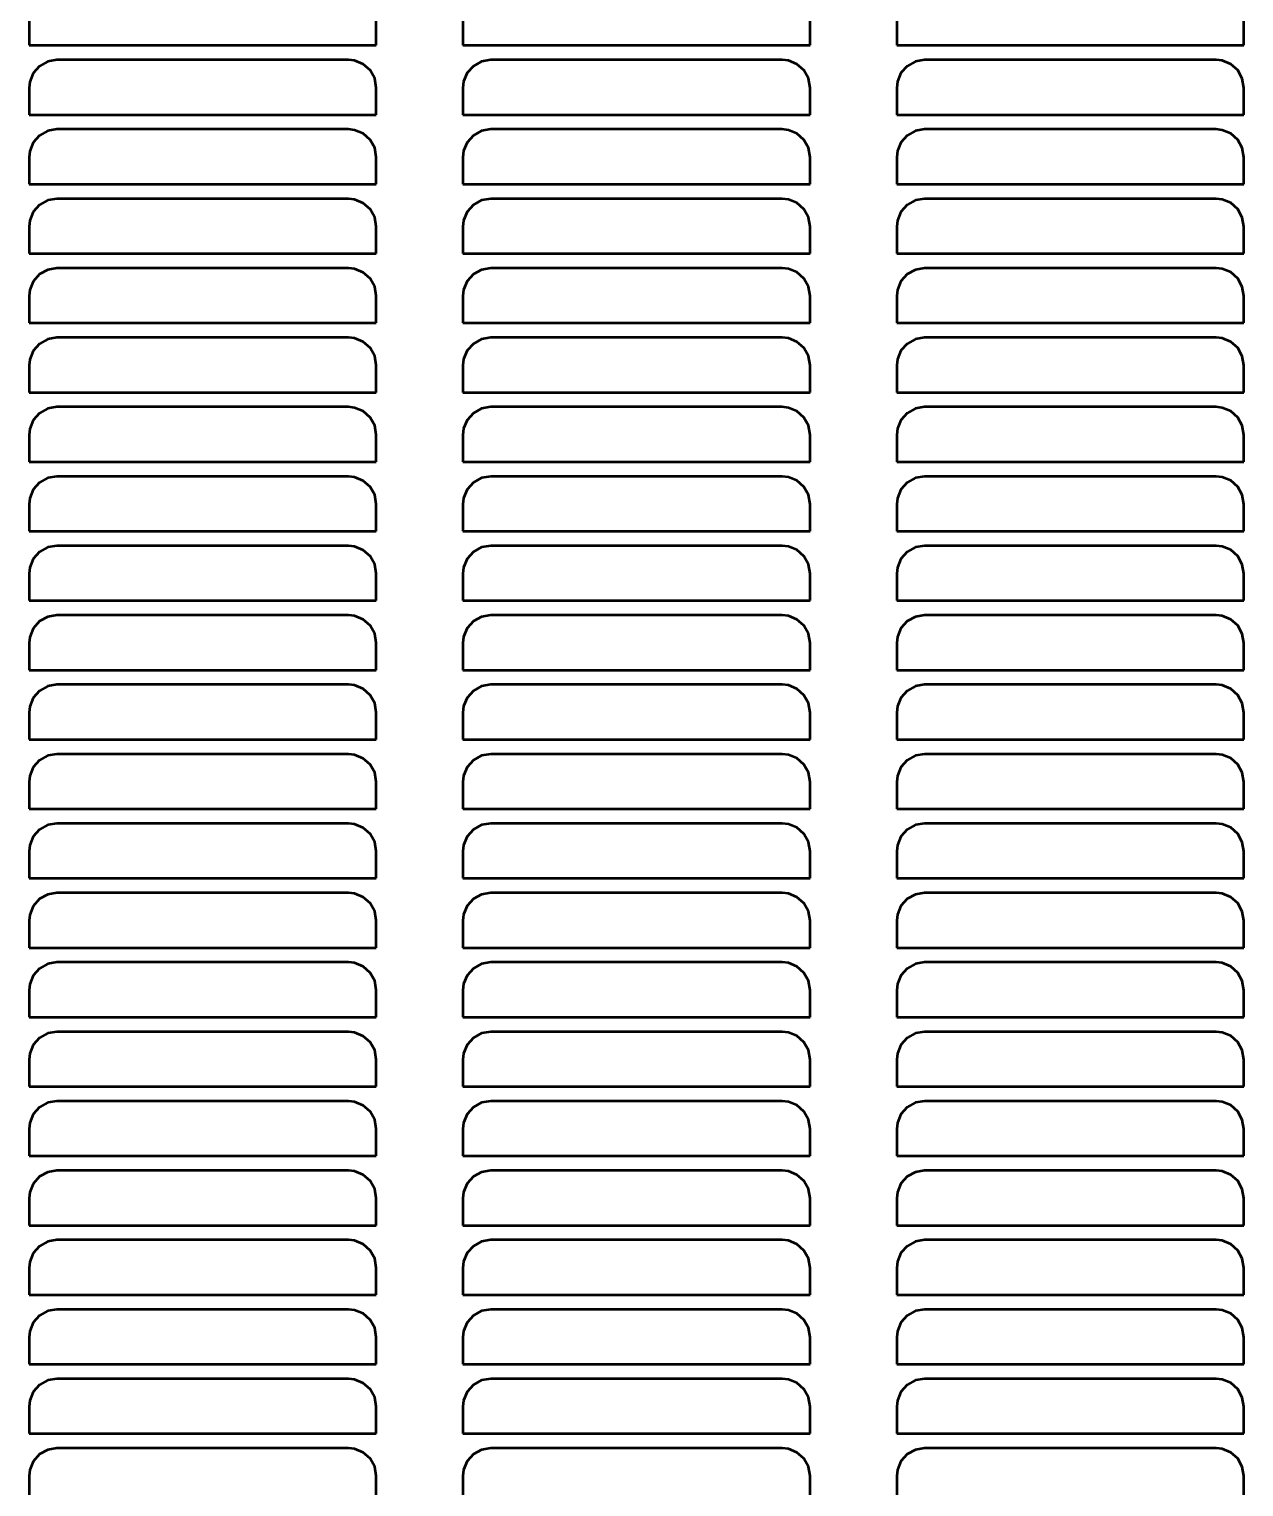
# Model space of a CAD drawing. Header units: inches. Extents: x -0.3 to 35.5, y 0 to 41.5.
# Drawn here: x 7.14 to 15.89, y 10.3 to 20.8 of the extents above; entities that cross this region are included whole.
import ezdxf

# ---------------------------------------------------------------- set-up
doc = ezdxf.new("R2010")
doc.units = ezdxf.units.IN
doc.header["$MEASUREMENT"] = 0
doc.layers.add('AM_0', color=7, linetype='Continuous', lineweight=50)

msp = doc.modelspace()

# ---------------------------------------------------------------- linework, layer by layer
at = {"layer": 'AM_0'}
for p, q in [((7.141, 20.881), (7.141, 20.686)), ((9.641, 20.686), (9.641, 20.881)), ((10.266, 20.881), (10.266, 20.686)), ((12.766, 20.686), (12.766, 20.881)), ((13.391, 20.881), (13.391, 20.686)), ((15.891, 20.686), (15.891, 20.881)), ((7.141, 20.686), (9.641, 20.686)), ((10.266, 20.686), (12.766, 20.686)), ((13.391, 20.686), (15.891, 20.686)), ((9.441, 20.581), (7.341, 20.581)), ((12.566, 20.581), (10.466, 20.581)), ((15.691, 20.581), (13.591, 20.581)), ((7.141, 20.381), (7.141, 20.186)), ((9.641, 20.186), (9.641, 20.381)), ((10.266, 20.381), (10.266, 20.186)), ((12.766, 20.186), (12.766, 20.381)), ((13.391, 20.381), (13.391, 20.186)), ((15.891, 20.186), (15.891, 20.381)), ((7.141, 20.186), (9.641, 20.186)), ((10.266, 20.186), (12.766, 20.186)), ((13.391, 20.186), (15.891, 20.186)), ((9.441, 20.081), (7.341, 20.081)), ((12.566, 20.081), (10.466, 20.081)), ((15.691, 20.081), (13.591, 20.081)), ((7.141, 19.881), (7.141, 19.686)), ((9.641, 19.686), (9.641, 19.881)), ((10.266, 19.881), (10.266, 19.686)), ((12.766, 19.686), (12.766, 19.881)), ((13.391, 19.881), (13.391, 19.686)), ((15.891, 19.686), (15.891, 19.881)), ((7.141, 19.686), (9.641, 19.686)), ((10.266, 19.686), (12.766, 19.686)), ((13.391, 19.686), (15.891, 19.686)), ((9.441, 19.581), (7.341, 19.581)), ((12.566, 19.581), (10.466, 19.581)), ((15.691, 19.581), (13.591, 19.581)), ((7.141, 19.381), (7.141, 19.186)), ((9.641, 19.186), (9.641, 19.381)), ((10.266, 19.381), (10.266, 19.186)), ((12.766, 19.186), (12.766, 19.381)), ((13.391, 19.381), (13.391, 19.186)), ((15.891, 19.186), (15.891, 19.381)), ((7.141, 19.186), (9.641, 19.186)), ((10.266, 19.186), (12.766, 19.186)), ((13.391, 19.186), (15.891, 19.186)), ((9.441, 19.081), (7.341, 19.081)), ((12.566, 19.081), (10.466, 19.081)), ((15.691, 19.081), (13.591, 19.081)), ((7.141, 18.881), (7.141, 18.686)), ((9.641, 18.686), (9.641, 18.881)), ((10.266, 18.881), (10.266, 18.686)), ((12.766, 18.686), (12.766, 18.881)), ((13.391, 18.881), (13.391, 18.686)), ((15.891, 18.686), (15.891, 18.881)), ((7.141, 18.686), (9.641, 18.686)), ((10.266, 18.686), (12.766, 18.686)), ((13.391, 18.686), (15.891, 18.686)), ((9.441, 18.581), (7.341, 18.581)), ((12.566, 18.581), (10.466, 18.581)), ((15.691, 18.581), (13.591, 18.581)), ((7.141, 18.381), (7.141, 18.186)), ((9.641, 18.186), (9.641, 18.381)), ((10.266, 18.381), (10.266, 18.186)), ((12.766, 18.186), (12.766, 18.381)), ((13.391, 18.381), (13.391, 18.186)), ((15.891, 18.186), (15.891, 18.381)), ((7.141, 18.186), (9.641, 18.186)), ((10.266, 18.186), (12.766, 18.186)), ((13.391, 18.186), (15.891, 18.186)), ((9.441, 18.081), (7.341, 18.081)), ((12.566, 18.081), (10.466, 18.081)), ((15.691, 18.081), (13.591, 18.081)), ((7.141, 17.881), (7.141, 17.686)), ((9.641, 17.686), (9.641, 17.881)), ((10.266, 17.881), (10.266, 17.686)), ((12.766, 17.686), (12.766, 17.881)), ((13.391, 17.881), (13.391, 17.686)), ((15.891, 17.686), (15.891, 17.881)), ((7.141, 17.686), (9.641, 17.686)), ((10.266, 17.686), (12.766, 17.686)), ((13.391, 17.686), (15.891, 17.686)), ((9.441, 17.581), (7.341, 17.581)), ((12.566, 17.581), (10.466, 17.581)), ((15.691, 17.581), (13.591, 17.581)), ((7.141, 17.381), (7.141, 17.186)), ((9.641, 17.186), (9.641, 17.381)), ((10.266, 17.381), (10.266, 17.186)), ((12.766, 17.186), (12.766, 17.381)), ((13.391, 17.381), (13.391, 17.186)), ((15.891, 17.186), (15.891, 17.381)), ((7.141, 17.186), (9.641, 17.186)), ((10.266, 17.186), (12.766, 17.186)), ((13.391, 17.186), (15.891, 17.186)), ((9.441, 17.081), (7.341, 17.081)), ((12.566, 17.081), (10.466, 17.081)), ((15.691, 17.081), (13.591, 17.081)), ((7.141, 16.881), (7.141, 16.686)), ((9.641, 16.686), (9.641, 16.881)), ((10.266, 16.881), (10.266, 16.686)), ((12.766, 16.686), (12.766, 16.881)), ((13.391, 16.881), (13.391, 16.686)), ((15.891, 16.686), (15.891, 16.881)), ((7.141, 16.686), (9.641, 16.686)), ((10.266, 16.686), (12.766, 16.686)), ((13.391, 16.686), (15.891, 16.686)), ((9.441, 16.581), (7.341, 16.581)), ((12.566, 16.581), (10.466, 16.581)), ((15.691, 16.581), (13.591, 16.581)), ((7.141, 16.381), (7.141, 16.186)), ((9.641, 16.186), (9.641, 16.381)), ((10.266, 16.381), (10.266, 16.186)), ((12.766, 16.186), (12.766, 16.381)), ((13.391, 16.381), (13.391, 16.186)), ((15.891, 16.186), (15.891, 16.381)), ((7.141, 16.186), (9.641, 16.186)), ((10.266, 16.186), (12.766, 16.186)), ((13.391, 16.186), (15.891, 16.186)), ((9.441, 16.081), (7.341, 16.081)), ((12.566, 16.081), (10.466, 16.081)), ((15.691, 16.081), (13.591, 16.081)), ((7.141, 15.881), (7.141, 15.686)), ((9.641, 15.686), (9.641, 15.881)), ((10.266, 15.881), (10.266, 15.686)), ((12.766, 15.686), (12.766, 15.881)), ((13.391, 15.881), (13.391, 15.686)), ((15.891, 15.686), (15.891, 15.881)), ((7.141, 15.686), (9.641, 15.686)), ((10.266, 15.686), (12.766, 15.686)), ((13.391, 15.686), (15.891, 15.686)), ((9.441, 15.581), (7.341, 15.581)), ((12.566, 15.581), (10.466, 15.581)), ((15.691, 15.581), (13.591, 15.581)), ((7.141, 15.381), (7.141, 15.186)), ((9.641, 15.186), (9.641, 15.381)), ((10.266, 15.381), (10.266, 15.186)), ((12.766, 15.186), (12.766, 15.381)), ((13.391, 15.381), (13.391, 15.186)), ((15.891, 15.186), (15.891, 15.381)), ((7.141, 15.186), (9.641, 15.186)), ((10.266, 15.186), (12.766, 15.186)), ((13.391, 15.186), (15.891, 15.186)), ((9.441, 15.081), (7.341, 15.081)), ((12.566, 15.081), (10.466, 15.081)), ((15.691, 15.081), (13.591, 15.081)), ((7.141, 14.881), (7.141, 14.686)), ((9.641, 14.686), (9.641, 14.881)), ((10.266, 14.881), (10.266, 14.686)), ((12.766, 14.686), (12.766, 14.881)), ((13.391, 14.881), (13.391, 14.686)), ((15.891, 14.686), (15.891, 14.881)), ((7.141, 14.686), (9.641, 14.686)), ((10.266, 14.686), (12.766, 14.686)), ((13.391, 14.686), (15.891, 14.686)), ((9.441, 14.581), (7.341, 14.581)), ((12.566, 14.581), (10.466, 14.581)), ((15.691, 14.581), (13.591, 14.581)), ((7.141, 14.381), (7.141, 14.186)), ((9.641, 14.186), (9.641, 14.381)), ((10.266, 14.381), (10.266, 14.186)), ((12.766, 14.186), (12.766, 14.381)), ((13.391, 14.381), (13.391, 14.186)), ((15.891, 14.186), (15.891, 14.381)), ((7.141, 14.186), (9.641, 14.186)), ((10.266, 14.186), (12.766, 14.186)), ((13.391, 14.186), (15.891, 14.186)), ((9.441, 14.081), (7.341, 14.081)), ((12.566, 14.081), (10.466, 14.081)), ((15.691, 14.081), (13.591, 14.081)), ((7.141, 13.881), (7.141, 13.686)), ((9.641, 13.686), (9.641, 13.881)), ((10.266, 13.881), (10.266, 13.686)), ((12.766, 13.686), (12.766, 13.881)), ((13.391, 13.881), (13.391, 13.686)), ((15.891, 13.686), (15.891, 13.881)), ((7.141, 13.686), (9.641, 13.686)), ((10.266, 13.686), (12.766, 13.686)), ((13.391, 13.686), (15.891, 13.686)), ((9.441, 13.581), (7.341, 13.581)), ((12.566, 13.581), (10.466, 13.581)), ((15.691, 13.581), (13.591, 13.581)), ((7.141, 13.381), (7.141, 13.186)), ((9.641, 13.186), (9.641, 13.381)), ((10.266, 13.381), (10.266, 13.186)), ((12.766, 13.186), (12.766, 13.381)), ((13.391, 13.381), (13.391, 13.186)), ((15.891, 13.186), (15.891, 13.381)), ((7.141, 13.186), (9.641, 13.186)), ((10.266, 13.186), (12.766, 13.186)), ((13.391, 13.186), (15.891, 13.186)), ((9.441, 13.081), (7.341, 13.081)), ((12.566, 13.081), (10.466, 13.081)), ((15.691, 13.081), (13.591, 13.081)), ((7.141, 12.881), (7.141, 12.686)), ((9.641, 12.686), (9.641, 12.881)), ((10.266, 12.881), (10.266, 12.686)), ((12.766, 12.686), (12.766, 12.881)), ((13.391, 12.881), (13.391, 12.686)), ((15.891, 12.686), (15.891, 12.881)), ((7.141, 12.686), (9.641, 12.686)), ((10.266, 12.686), (12.766, 12.686)), ((13.391, 12.686), (15.891, 12.686)), ((9.441, 12.581), (7.341, 12.581)), ((12.566, 12.581), (10.466, 12.581)), ((15.691, 12.581), (13.591, 12.581)), ((7.141, 12.381), (7.141, 12.186)), ((9.641, 12.186), (9.641, 12.381)), ((10.266, 12.381), (10.266, 12.186)), ((12.766, 12.186), (12.766, 12.381)), ((13.391, 12.381), (13.391, 12.186)), ((15.891, 12.186), (15.891, 12.381)), ((7.141, 12.186), (9.641, 12.186)), ((10.266, 12.186), (12.766, 12.186)), ((13.391, 12.186), (15.891, 12.186)), ((9.441, 12.081), (7.341, 12.081)), ((12.566, 12.081), (10.466, 12.081)), ((15.691, 12.081), (13.591, 12.081)), ((7.141, 11.881), (7.141, 11.686)), ((9.641, 11.686), (9.641, 11.881)), ((10.266, 11.881), (10.266, 11.686)), ((12.766, 11.686), (12.766, 11.881)), ((13.391, 11.881), (13.391, 11.686)), ((15.891, 11.686), (15.891, 11.881)), ((7.141, 11.686), (9.641, 11.686)), ((10.266, 11.686), (12.766, 11.686)), ((13.391, 11.686), (15.891, 11.686)), ((9.441, 11.581), (7.341, 11.581)), ((12.566, 11.581), (10.466, 11.581)), ((15.691, 11.581), (13.591, 11.581)), ((7.141, 11.381), (7.141, 11.186)), ((9.641, 11.186), (9.641, 11.381)), ((10.266, 11.381), (10.266, 11.186)), ((12.766, 11.186), (12.766, 11.381)), ((13.391, 11.381), (13.391, 11.186)), ((15.891, 11.186), (15.891, 11.381)), ((7.141, 11.186), (9.641, 11.186)), ((10.266, 11.186), (12.766, 11.186)), ((13.391, 11.186), (15.891, 11.186)), ((9.441, 11.081), (7.341, 11.081)), ((12.566, 11.081), (10.466, 11.081)), ((15.691, 11.081), (13.591, 11.081)), ((7.141, 10.881), (7.141, 10.686)), ((9.641, 10.686), (9.641, 10.881)), ((10.266, 10.881), (10.266, 10.686)), ((12.766, 10.686), (12.766, 10.881)), ((13.391, 10.881), (13.391, 10.686)), ((15.891, 10.686), (15.891, 10.881)), ((7.141, 10.686), (9.641, 10.686)), ((10.266, 10.686), (12.766, 10.686)), ((13.391, 10.686), (15.891, 10.686)), ((9.441, 10.581), (7.341, 10.581)), ((12.566, 10.581), (10.466, 10.581)), ((15.691, 10.581), (13.591, 10.581)), ((7.141, 10.381), (7.141, 10.186)), ((9.641, 10.186), (9.641, 10.381)), ((10.266, 10.381), (10.266, 10.186)), ((12.766, 10.186), (12.766, 10.381)), ((13.391, 10.381), (13.391, 10.186)), ((15.891, 10.186), (15.891, 10.381))]:
    msp.add_line(p, q, dxfattribs=at)
for points in [[(7.341, 20.581), (7.275, 20.57), (7.216, 20.537), (7.171, 20.486), (7.146, 20.424), (7.141, 20.381)], [(9.641, 20.381), (9.63, 20.447), (9.597, 20.506), (9.547, 20.55), (9.485, 20.576), (9.441, 20.581)], [(10.466, 20.581), (10.4, 20.57), (10.341, 20.537), (10.296, 20.487), (10.271, 20.425), (10.266, 20.381)], [(12.766, 20.381), (12.755, 20.447), (12.722, 20.506), (12.672, 20.551), (12.61, 20.576), (12.566, 20.581)], [(13.591, 20.581), (13.525, 20.57), (13.466, 20.537), (13.421, 20.487), (13.396, 20.425), (13.391, 20.381)], [(15.891, 20.381), (15.88, 20.447), (15.847, 20.506), (15.797, 20.551), (15.735, 20.576), (15.691, 20.581)], [(7.341, 20.081), (7.275, 20.07), (7.216, 20.037), (7.171, 19.986), (7.146, 19.924), (7.141, 19.881)], [(9.641, 19.881), (9.63, 19.947), (9.597, 20.006), (9.547, 20.05), (9.485, 20.076), (9.441, 20.081)], [(10.466, 20.081), (10.4, 20.07), (10.341, 20.037), (10.296, 19.987), (10.271, 19.925), (10.266, 19.881)], [(12.766, 19.881), (12.755, 19.947), (12.722, 20.006), (12.672, 20.051), (12.61, 20.076), (12.566, 20.081)], [(13.591, 20.081), (13.525, 20.07), (13.466, 20.037), (13.421, 19.987), (13.396, 19.925), (13.391, 19.881)], [(15.891, 19.881), (15.88, 19.947), (15.847, 20.006), (15.797, 20.051), (15.735, 20.076), (15.691, 20.081)], [(7.341, 19.581), (7.275, 19.57), (7.216, 19.537), (7.171, 19.486), (7.146, 19.424), (7.141, 19.381)], [(9.641, 19.381), (9.63, 19.447), (9.597, 19.506), (9.547, 19.55), (9.485, 19.576), (9.441, 19.581)], [(10.466, 19.581), (10.4, 19.57), (10.341, 19.537), (10.296, 19.487), (10.271, 19.425), (10.266, 19.381)], [(12.766, 19.381), (12.755, 19.447), (12.722, 19.506), (12.672, 19.551), (12.61, 19.576), (12.566, 19.581)], [(13.591, 19.581), (13.525, 19.57), (13.466, 19.537), (13.421, 19.487), (13.396, 19.425), (13.391, 19.381)], [(15.891, 19.381), (15.88, 19.447), (15.847, 19.506), (15.797, 19.551), (15.735, 19.576), (15.691, 19.581)], [(7.341, 19.081), (7.275, 19.07), (7.216, 19.037), (7.171, 18.986), (7.146, 18.924), (7.141, 18.881)], [(9.641, 18.881), (9.63, 18.947), (9.597, 19.006), (9.547, 19.05), (9.485, 19.076), (9.441, 19.081)], [(10.466, 19.081), (10.4, 19.07), (10.341, 19.037), (10.296, 18.987), (10.271, 18.925), (10.266, 18.881)], [(12.766, 18.881), (12.755, 18.947), (12.722, 19.006), (12.672, 19.051), (12.61, 19.076), (12.566, 19.081)], [(13.591, 19.081), (13.525, 19.07), (13.466, 19.037), (13.421, 18.987), (13.396, 18.925), (13.391, 18.881)], [(15.891, 18.881), (15.88, 18.947), (15.847, 19.006), (15.797, 19.051), (15.735, 19.076), (15.691, 19.081)], [(7.341, 18.581), (7.275, 18.57), (7.216, 18.537), (7.171, 18.486), (7.146, 18.424), (7.141, 18.381)], [(9.641, 18.381), (9.63, 18.447), (9.597, 18.506), (9.547, 18.55), (9.485, 18.576), (9.441, 18.581)], [(10.466, 18.581), (10.4, 18.57), (10.341, 18.537), (10.296, 18.487), (10.271, 18.425), (10.266, 18.381)], [(12.766, 18.381), (12.755, 18.447), (12.722, 18.506), (12.672, 18.551), (12.61, 18.576), (12.566, 18.581)], [(13.591, 18.581), (13.525, 18.57), (13.466, 18.537), (13.421, 18.487), (13.396, 18.425), (13.391, 18.381)], [(15.891, 18.381), (15.88, 18.447), (15.847, 18.506), (15.797, 18.551), (15.735, 18.576), (15.691, 18.581)], [(7.341, 18.081), (7.275, 18.07), (7.216, 18.037), (7.171, 17.986), (7.146, 17.924), (7.141, 17.881)], [(9.641, 17.881), (9.63, 17.947), (9.597, 18.006), (9.547, 18.05), (9.485, 18.076), (9.441, 18.081)], [(10.466, 18.081), (10.4, 18.07), (10.341, 18.037), (10.296, 17.987), (10.271, 17.925), (10.266, 17.881)], [(12.766, 17.881), (12.755, 17.947), (12.722, 18.006), (12.672, 18.051), (12.61, 18.076), (12.566, 18.081)], [(13.591, 18.081), (13.525, 18.07), (13.466, 18.037), (13.421, 17.987), (13.396, 17.925), (13.391, 17.881)], [(15.891, 17.881), (15.88, 17.947), (15.847, 18.006), (15.797, 18.051), (15.735, 18.076), (15.691, 18.081)], [(7.341, 17.581), (7.275, 17.57), (7.216, 17.537), (7.171, 17.486), (7.146, 17.424), (7.141, 17.381)], [(9.641, 17.381), (9.63, 17.447), (9.597, 17.506), (9.547, 17.55), (9.485, 17.576), (9.441, 17.581)], [(10.466, 17.581), (10.4, 17.57), (10.341, 17.537), (10.296, 17.487), (10.271, 17.425), (10.266, 17.381)], [(12.766, 17.381), (12.755, 17.447), (12.722, 17.506), (12.672, 17.551), (12.61, 17.576), (12.566, 17.581)], [(13.591, 17.581), (13.525, 17.57), (13.466, 17.537), (13.421, 17.487), (13.396, 17.425), (13.391, 17.381)], [(15.891, 17.381), (15.88, 17.447), (15.847, 17.506), (15.797, 17.551), (15.735, 17.576), (15.691, 17.581)], [(7.341, 17.081), (7.275, 17.07), (7.216, 17.037), (7.171, 16.986), (7.146, 16.924), (7.141, 16.881)], [(9.641, 16.881), (9.63, 16.947), (9.597, 17.006), (9.547, 17.05), (9.485, 17.076), (9.441, 17.081)], [(10.466, 17.081), (10.4, 17.07), (10.341, 17.037), (10.296, 16.987), (10.271, 16.925), (10.266, 16.881)], [(12.766, 16.881), (12.755, 16.947), (12.722, 17.006), (12.672, 17.051), (12.61, 17.076), (12.566, 17.081)], [(13.591, 17.081), (13.525, 17.07), (13.466, 17.037), (13.421, 16.987), (13.396, 16.925), (13.391, 16.881)], [(15.891, 16.881), (15.88, 16.947), (15.847, 17.006), (15.797, 17.051), (15.735, 17.076), (15.691, 17.081)], [(7.341, 16.581), (7.275, 16.57), (7.216, 16.537), (7.171, 16.486), (7.146, 16.424), (7.141, 16.381)], [(9.641, 16.381), (9.63, 16.447), (9.597, 16.506), (9.547, 16.55), (9.485, 16.576), (9.441, 16.581)], [(10.466, 16.581), (10.4, 16.57), (10.341, 16.537), (10.296, 16.487), (10.271, 16.425), (10.266, 16.381)], [(12.766, 16.381), (12.755, 16.447), (12.722, 16.506), (12.672, 16.551), (12.61, 16.576), (12.566, 16.581)], [(13.591, 16.581), (13.525, 16.57), (13.466, 16.537), (13.421, 16.487), (13.396, 16.425), (13.391, 16.381)], [(15.891, 16.381), (15.88, 16.447), (15.847, 16.506), (15.797, 16.551), (15.735, 16.576), (15.691, 16.581)], [(7.341, 16.081), (7.275, 16.07), (7.216, 16.037), (7.171, 15.986), (7.146, 15.924), (7.141, 15.881)], [(9.641, 15.881), (9.63, 15.947), (9.597, 16.006), (9.547, 16.05), (9.485, 16.076), (9.441, 16.081)], [(10.466, 16.081), (10.4, 16.07), (10.341, 16.037), (10.296, 15.987), (10.271, 15.925), (10.266, 15.881)], [(12.766, 15.881), (12.755, 15.947), (12.722, 16.006), (12.672, 16.051), (12.61, 16.076), (12.566, 16.081)], [(13.591, 16.081), (13.525, 16.07), (13.466, 16.037), (13.421, 15.987), (13.396, 15.925), (13.391, 15.881)], [(15.891, 15.881), (15.88, 15.947), (15.847, 16.006), (15.797, 16.051), (15.735, 16.076), (15.691, 16.081)], [(7.341, 15.581), (7.275, 15.57), (7.216, 15.537), (7.171, 15.486), (7.146, 15.424), (7.141, 15.381)], [(9.641, 15.381), (9.63, 15.447), (9.597, 15.506), (9.547, 15.55), (9.485, 15.576), (9.441, 15.581)], [(10.466, 15.581), (10.4, 15.57), (10.341, 15.537), (10.296, 15.487), (10.271, 15.425), (10.266, 15.381)], [(12.766, 15.381), (12.755, 15.447), (12.722, 15.506), (12.672, 15.551), (12.61, 15.576), (12.566, 15.581)], [(13.591, 15.581), (13.525, 15.57), (13.466, 15.537), (13.421, 15.487), (13.396, 15.425), (13.391, 15.381)], [(15.891, 15.381), (15.88, 15.447), (15.847, 15.506), (15.797, 15.551), (15.735, 15.576), (15.691, 15.581)], [(7.341, 15.081), (7.275, 15.07), (7.216, 15.037), (7.171, 14.986), (7.146, 14.924), (7.141, 14.881)], [(9.641, 14.881), (9.63, 14.947), (9.597, 15.006), (9.547, 15.05), (9.485, 15.076), (9.441, 15.081)], [(10.466, 15.081), (10.4, 15.07), (10.341, 15.037), (10.296, 14.987), (10.271, 14.925), (10.266, 14.881)], [(12.766, 14.881), (12.755, 14.947), (12.722, 15.006), (12.672, 15.051), (12.61, 15.076), (12.566, 15.081)], [(13.591, 15.081), (13.525, 15.07), (13.466, 15.037), (13.421, 14.987), (13.396, 14.925), (13.391, 14.881)], [(15.891, 14.881), (15.88, 14.947), (15.847, 15.006), (15.797, 15.051), (15.735, 15.076), (15.691, 15.081)], [(7.341, 14.581), (7.275, 14.57), (7.216, 14.537), (7.171, 14.486), (7.146, 14.424), (7.141, 14.381)], [(9.641, 14.381), (9.63, 14.447), (9.597, 14.506), (9.547, 14.55), (9.485, 14.576), (9.441, 14.581)], [(10.466, 14.581), (10.4, 14.57), (10.341, 14.537), (10.296, 14.487), (10.271, 14.425), (10.266, 14.381)], [(12.766, 14.381), (12.755, 14.447), (12.722, 14.506), (12.672, 14.551), (12.61, 14.576), (12.566, 14.581)], [(13.591, 14.581), (13.525, 14.57), (13.466, 14.537), (13.421, 14.487), (13.396, 14.425), (13.391, 14.381)], [(15.891, 14.381), (15.88, 14.447), (15.847, 14.506), (15.797, 14.551), (15.735, 14.576), (15.691, 14.581)], [(7.341, 14.081), (7.275, 14.07), (7.216, 14.037), (7.171, 13.986), (7.146, 13.924), (7.141, 13.881)], [(9.641, 13.881), (9.63, 13.947), (9.597, 14.006), (9.547, 14.05), (9.485, 14.076), (9.441, 14.081)], [(10.466, 14.081), (10.4, 14.07), (10.341, 14.037), (10.296, 13.987), (10.271, 13.925), (10.266, 13.881)], [(12.766, 13.881), (12.755, 13.947), (12.722, 14.006), (12.672, 14.051), (12.61, 14.076), (12.566, 14.081)], [(13.591, 14.081), (13.525, 14.07), (13.466, 14.037), (13.421, 13.987), (13.396, 13.925), (13.391, 13.881)], [(15.891, 13.881), (15.88, 13.947), (15.847, 14.006), (15.797, 14.051), (15.735, 14.076), (15.691, 14.081)], [(7.341, 13.581), (7.275, 13.57), (7.216, 13.537), (7.171, 13.486), (7.146, 13.424), (7.141, 13.381)], [(9.641, 13.381), (9.63, 13.447), (9.597, 13.506), (9.547, 13.55), (9.485, 13.576), (9.441, 13.581)], [(10.466, 13.581), (10.4, 13.57), (10.341, 13.537), (10.296, 13.487), (10.271, 13.425), (10.266, 13.381)], [(12.766, 13.381), (12.755, 13.447), (12.722, 13.506), (12.672, 13.551), (12.61, 13.576), (12.566, 13.581)], [(13.591, 13.581), (13.525, 13.57), (13.466, 13.537), (13.421, 13.487), (13.396, 13.425), (13.391, 13.381)], [(15.891, 13.381), (15.88, 13.447), (15.847, 13.506), (15.797, 13.551), (15.735, 13.576), (15.691, 13.581)], [(7.341, 13.081), (7.275, 13.07), (7.216, 13.037), (7.171, 12.986), (7.146, 12.924), (7.141, 12.881)], [(9.641, 12.881), (9.63, 12.947), (9.597, 13.006), (9.547, 13.05), (9.485, 13.076), (9.441, 13.081)], [(10.466, 13.081), (10.4, 13.07), (10.341, 13.037), (10.296, 12.987), (10.271, 12.925), (10.266, 12.881)], [(12.766, 12.881), (12.755, 12.947), (12.722, 13.006), (12.672, 13.051), (12.61, 13.076), (12.566, 13.081)], [(13.591, 13.081), (13.525, 13.07), (13.466, 13.037), (13.421, 12.987), (13.396, 12.925), (13.391, 12.881)], [(15.891, 12.881), (15.88, 12.947), (15.847, 13.006), (15.797, 13.051), (15.735, 13.076), (15.691, 13.081)], [(7.341, 12.581), (7.275, 12.57), (7.216, 12.537), (7.171, 12.486), (7.146, 12.424), (7.141, 12.381)], [(9.641, 12.381), (9.63, 12.447), (9.597, 12.506), (9.547, 12.55), (9.485, 12.576), (9.441, 12.581)], [(10.466, 12.581), (10.4, 12.57), (10.341, 12.537), (10.296, 12.487), (10.271, 12.425), (10.266, 12.381)], [(12.766, 12.381), (12.755, 12.447), (12.722, 12.506), (12.672, 12.551), (12.61, 12.576), (12.566, 12.581)], [(13.591, 12.581), (13.525, 12.57), (13.466, 12.537), (13.421, 12.487), (13.396, 12.425), (13.391, 12.381)], [(15.891, 12.381), (15.88, 12.447), (15.847, 12.506), (15.797, 12.551), (15.735, 12.576), (15.691, 12.581)], [(7.341, 12.081), (7.275, 12.07), (7.216, 12.037), (7.171, 11.986), (7.146, 11.924), (7.141, 11.881)], [(9.641, 11.881), (9.63, 11.947), (9.597, 12.006), (9.547, 12.05), (9.485, 12.076), (9.441, 12.081)], [(10.466, 12.081), (10.4, 12.07), (10.341, 12.037), (10.296, 11.987), (10.271, 11.925), (10.266, 11.881)], [(12.766, 11.881), (12.755, 11.947), (12.722, 12.006), (12.672, 12.051), (12.61, 12.076), (12.566, 12.081)], [(13.591, 12.081), (13.525, 12.07), (13.466, 12.037), (13.421, 11.987), (13.396, 11.925), (13.391, 11.881)], [(15.891, 11.881), (15.88, 11.947), (15.847, 12.006), (15.797, 12.051), (15.735, 12.076), (15.691, 12.081)], [(7.341, 11.581), (7.275, 11.57), (7.216, 11.537), (7.171, 11.486), (7.146, 11.424), (7.141, 11.381)], [(9.641, 11.381), (9.63, 11.447), (9.597, 11.506), (9.547, 11.55), (9.485, 11.576), (9.441, 11.581)], [(10.466, 11.581), (10.4, 11.57), (10.341, 11.537), (10.296, 11.487), (10.271, 11.425), (10.266, 11.381)], [(12.766, 11.381), (12.755, 11.447), (12.722, 11.506), (12.672, 11.551), (12.61, 11.576), (12.566, 11.581)], [(13.591, 11.581), (13.525, 11.57), (13.466, 11.537), (13.421, 11.487), (13.396, 11.425), (13.391, 11.381)], [(15.891, 11.381), (15.88, 11.447), (15.847, 11.506), (15.797, 11.551), (15.735, 11.576), (15.691, 11.581)], [(7.341, 11.081), (7.275, 11.07), (7.216, 11.037), (7.171, 10.986), (7.146, 10.924), (7.141, 10.881)], [(9.641, 10.881), (9.63, 10.947), (9.597, 11.006), (9.547, 11.05), (9.485, 11.076), (9.441, 11.081)], [(10.466, 11.081), (10.4, 11.07), (10.341, 11.037), (10.296, 10.987), (10.271, 10.925), (10.266, 10.881)], [(12.766, 10.881), (12.755, 10.947), (12.722, 11.006), (12.672, 11.051), (12.61, 11.076), (12.566, 11.081)], [(13.591, 11.081), (13.525, 11.07), (13.466, 11.037), (13.421, 10.987), (13.396, 10.925), (13.391, 10.881)], [(15.891, 10.881), (15.88, 10.947), (15.847, 11.006), (15.797, 11.051), (15.735, 11.076), (15.691, 11.081)], [(7.341, 10.581), (7.275, 10.57), (7.216, 10.537), (7.171, 10.486), (7.146, 10.424), (7.141, 10.381)], [(9.641, 10.381), (9.63, 10.447), (9.597, 10.506), (9.547, 10.55), (9.485, 10.576), (9.441, 10.581)], [(10.466, 10.581), (10.4, 10.57), (10.341, 10.537), (10.296, 10.487), (10.271, 10.425), (10.266, 10.381)], [(12.766, 10.381), (12.755, 10.447), (12.722, 10.506), (12.672, 10.551), (12.61, 10.576), (12.566, 10.581)], [(13.591, 10.581), (13.525, 10.57), (13.466, 10.537), (13.421, 10.487), (13.396, 10.425), (13.391, 10.381)], [(15.891, 10.381), (15.88, 10.447), (15.847, 10.506), (15.797, 10.551), (15.735, 10.576), (15.691, 10.581)]]:
    msp.add_lwpolyline(points, dxfattribs=at)

doc.saveas('drawing.dxf')
